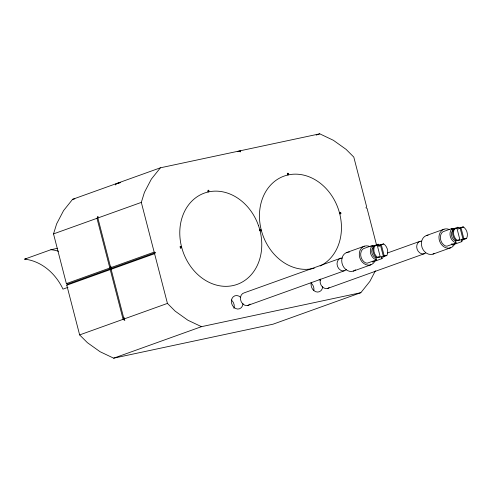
<?xml version="1.0" encoding="UTF-8"?>
<svg xmlns="http://www.w3.org/2000/svg" width="492" height="492" viewBox="0 0 492 492"><rect width="100%" height="100%" fill="white"/><g stroke="black" fill="none" stroke-linecap="round" stroke-linejoin="round"><path stroke-width="0.74" d="M111.407 268.46L110.712 267.703L97.853 217.993L97.951 216.431L96.979 218.307L109.833 268.017L111.407 268.46L111.124 269.29L123.978 319.007L124.863 320.489L123.098 319.32L110.245 269.61L111.407 268.46L110.829 266.227M376.657 245.483L367.063 208.387L365.925 207.79L366.651 206.8L353.797 157.083L346.073 149.353L333.373 140.288L319.757 133.824L240.736 150.675L240.36 151.93L239.407 150.958L160.392 167.809L116.936 183.405L115.362 184.974L116.057 183.719L119.039 183.079M110.712 267.703L154.168 252.107L155.306 252.703L67.509 284.21L66.371 283.613L53.517 233.903L56.641 223.854L63.566 210.601L72.595 199.315L116.057 183.719M154.168 252.107L141.315 202.397L144.439 192.347L151.364 179.1L160.392 167.809M260.083 230.367L260.416 229.469L261.154 230.164L260.828 231.055L260.083 230.367L259.469 230.582M180.392 248.282L180.853 247.347L179.986 246.695M207.999 191.942L208.46 191.007M208.614 191.72L209.075 190.785L208.202 190.133L207.747 191.068L208.657 191.88M287.685 174.955L288.14 174.02L287.273 173.368M288.3 174.74L288.755 173.799L287.888 173.147L287.426 174.082L288.337 174.894M375.408 270.797L369.867 281.399L360.839 292.685L273.042 324.191L113.683 358.176L100.06 351.712L87.367 342.647L79.642 334.917L66.783 285.2L67.509 284.21M373.951 246.123L373.317 247.562A8.223 6.771 70.3 0 0 376.466 257.556L380.267 256.929L377.259 245.287L373.951 246.123L377.259 245.287M374.83 245.803L374.197 247.248A8.223 6.771 70.3 0 0 377.346 257.242L380.267 256.929M385.962 255.84L387.026 255.176A8.223 6.771 70.3 0 0 384.941 244.961L383.668 243.921L380.365 244.752L383.373 256.393L386.146 255.496M453.63 229.131L453.003 230.57A8.223 6.771 70.3 0 0 456.146 240.563L459.946 239.936L456.939 228.294L453.63 229.131L456.939 228.294M454.51 228.817L453.876 230.256A8.223 6.771 70.3 0 0 457.025 240.25L459.946 239.936M465.641 238.848L466.705 238.183A8.223 6.771 70.3 0 0 464.62 227.968L463.347 226.929L460.045 227.759L463.052 239.401L465.826 238.503M111.124 269.29L154.58 253.7L155.306 252.703M372.899 261.449L372.585 262.045L381.952 258.62A8.223 6.771 70.3 0 0 383.514 256.437M381.804 258.737L381.497 256.793M454.19 229.647L452.714 230.281A6.574 5.418 70.3 0 0 455.487 241.012L457.683 240.391M451.89 243.595L452.265 245.053L461.484 241.744L461.182 239.801A6.574 5.418 70.3 0 0 461.601 239.217M463.815 238.854L461.022 239.967M372.733 245.33L372.579 245.447A8.223 6.771 70.3 0 0 370.624 253.448A8.223 6.771 70.3 0 0 376.3 259.825L375.808 258.005A6.574 5.418 70.3 0 1 373.034 247.273L372.733 245.33L363.514 248.638L362.315 249.549A8.223 6.771 70.3 0 0 365.784 262.962L367.272 263.177L376.491 259.868M452.868 230.115L452.259 228.454A8.223 6.771 70.3 0 0 450.303 236.455A8.223 6.771 70.3 0 0 455.979 242.833L455.709 241.098M461.484 241.744L461.631 241.627A8.223 6.771 70.3 0 0 463.193 239.444M237.273 151.727L239.407 150.958M239.315 151.185L240.736 150.675M316.19 135.103L319.757 133.824M53.517 233.903L96.979 218.307M97.853 217.993L141.315 202.397M67.964 287.34L62.982 289.13L62.226 287.549A50.639 41.703 70.3 0 0 26.593 259.407L24.6 259.149L50.94 249.702L57.638 248.269M66.371 283.613L109.833 268.017M66.783 285.2L110.245 269.61M259.801 229.69L260.416 229.469M260.539 230.385L261.154 230.164M79.642 334.917L123.098 319.32M123.978 319.007L167.44 303.41L175.164 311.147L187.858 320.212L201.48 326.67L360.839 292.685M346.762 252.494L364.326 246.197M372.37 246.234L378.231 244.241A8.223 6.771 70.3 0 1 380.697 245.563M340.925 258.128L244.346 292.783A6.574 5.418 70.3 0 0 241.283 301.879A6.574 5.418 70.3 0 0 250.071 304.074M382.794 244.235L383.668 243.921M378.041 244.198L378.502 245.975L380.476 245.268M426.447 235.508L444.005 229.204M452.412 228.337L443.194 231.646L441.994 232.556A8.223 6.771 70.3 0 0 445.463 245.969L446.951 246.185L456.17 242.876M452.05 229.241L457.917 227.249A8.223 6.771 70.3 0 1 460.383 228.571M387.61 252.931L420.045 241.295M376.798 257.796L377.678 257.476M376.029 258.091L378.44 257.058M460.045 227.759L463.347 226.929M457.72 227.206L458.181 228.983L460.155 228.276M381.343 256.959L383.975 256.012M383.373 256.393L386.841 255.526M247.636 305.495L344.209 270.84M353.336 271.104L370.894 264.801M113.683 358.176L201.48 326.67M463.052 239.401L466.521 238.534M327.875 288.343L424.448 253.688M433.015 254.112L450.574 247.808M116.936 183.405L120.663 182.606M72.595 199.315L74.833 198.836M24.6 259.149L26.088 258.835M380.365 244.752L382.186 244.364M50.94 249.702L52.933 249.954A50.639 41.703 70.3 0 1 58.517 251.271M378.502 245.975L378.723 246.062A6.574 5.418 70.3 0 1 379.387 246.412M462.474 227.243L463.015 227.624M339.603 212.655L340.47 213.307M460.924 227.445L463.931 239.087M381.238 244.438L384.252 256.074M154.58 253.7L167.44 303.41M124.095 317.512L124.673 319.745M329.117 287.666A6.574 5.418 70.3 0 1 322.352 286.811A6.574 5.418 70.3 0 1 320.501 279.044M346.645 269.419A6.574 5.418 70.3 0 1 337.518 266.436A6.574 5.418 70.3 0 1 342.352 258.054M425.697 253.011A6.574 5.418 70.3 0 1 417.142 249.296A6.574 5.418 70.3 0 1 421.441 241.037M355.544 269.819A9.865 8.124 70.3 0 1 342.77 265.446A9.865 8.124 70.3 0 1 347.586 252.267M348.428 252.144A9.865 8.124 70.3 0 1 349.295 252.125M374.769 261.443A9.865 8.124 70.3 0 1 363.846 263.534A9.865 8.124 70.3 0 1 359.923 250.674A9.865 8.124 70.3 0 1 370.298 246.787M434.534 253.349A9.865 8.124 70.3 0 1 422.062 247.494A9.865 8.124 70.3 0 1 428.108 235.151M454.86 243.62A9.865 8.124 70.3 0 1 444.325 247.064A9.865 8.124 70.3 0 1 439.307 234.586A9.865 8.124 70.3 0 1 449.134 229.401M243.03 303.638A6.906 5.689 70.3 0 1 235.68 308.558A6.906 5.689 70.3 0 1 231.966 298.589A6.906 5.689 70.3 0 1 240.711 297.408M310.993 283.011A6.906 5.689 70.3 0 1 313.828 290.618M231.314 300.003A6.906 5.689 70.3 0 1 233.958 308.398M322.709 286.645A6.906 5.689 70.3 0 1 315.716 291.719A6.906 5.689 70.3 0 1 311.362 282.34M319.117 279.401A6.906 5.689 70.3 0 1 320.39 280.415M314.265 268.208A48.505 39.938 70.3 0 1 260.157 224.733L259.813 222.243A48.505 39.938 70.3 0 1 286.645 175.293L288.687 174.814A48.505 39.938 70.3 0 1 338.293 208.952A48.505 39.938 70.3 0 1 320.132 266.012M180.601 246.474L180.14 247.408L181.007 248.06L181.468 247.125L180.601 246.474M340.218 212.433L339.757 213.368L340.624 214.026L341.085 213.085L340.218 212.433M258.472 225.539L257.574 223.159A48.505 39.938 70.3 0 0 187.108 206.96A48.505 39.938 70.3 0 0 216.628 285.145A48.505 39.938 70.3 0 0 258.472 225.539"/></g></svg>
